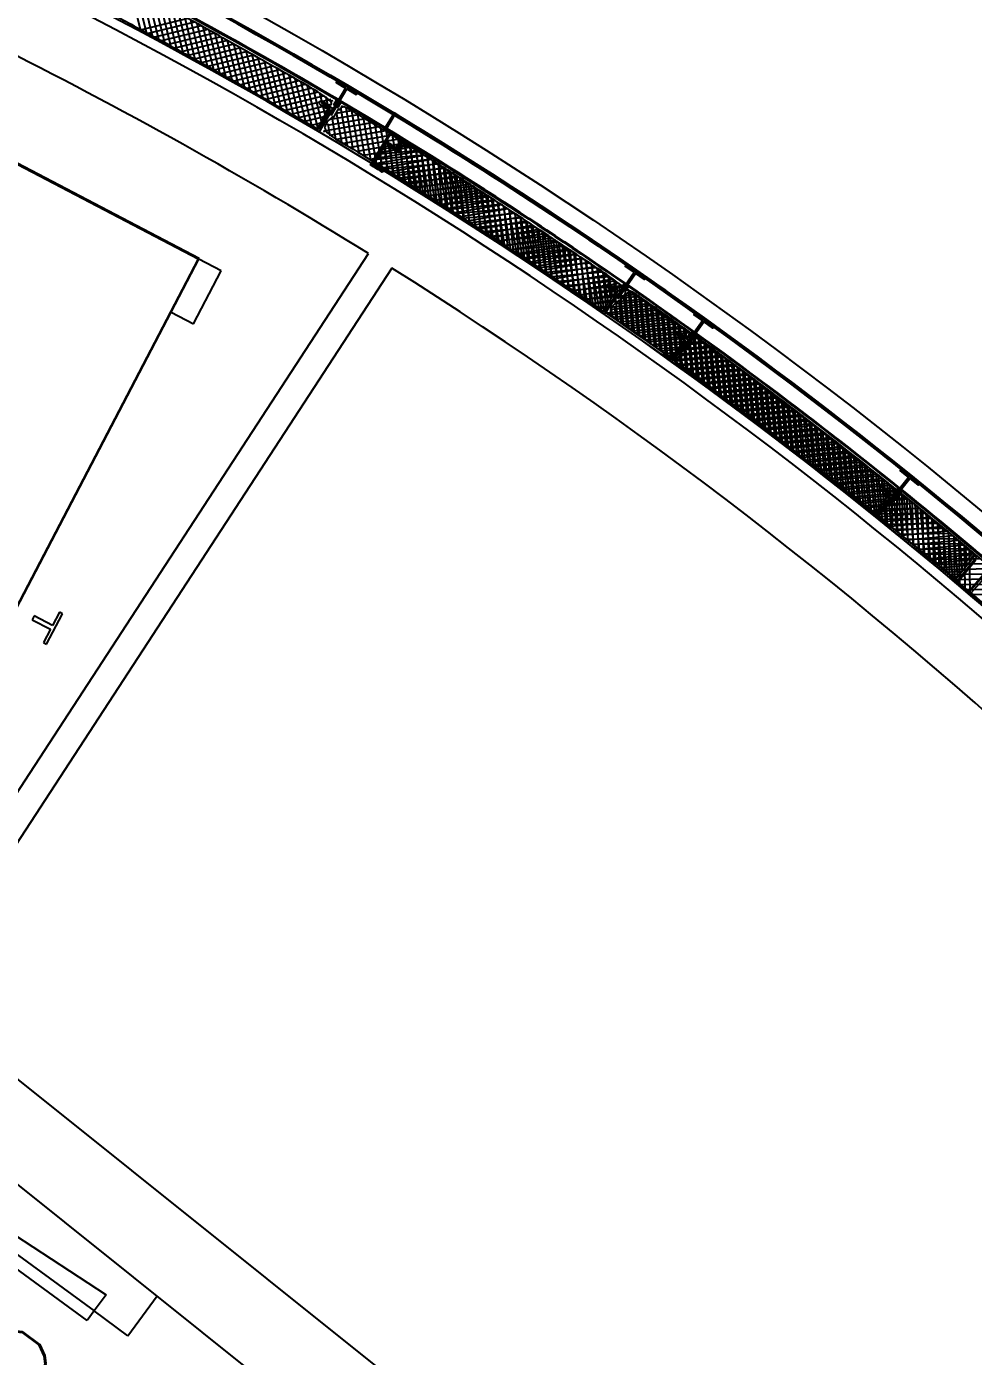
# Model space of a CAD drawing. Extents: x -1850 to 1494, y 4831 to 7402.
# Drawn here: x 1042.3 to 1180.8, y 7056.1 to 7250.7 of the extents above; entities that cross this region are included whole.
import ezdxf

# ---------------------------------------------------------------- set-up
doc = ezdxf.new("R2010")
doc.units = 0
doc.header["$LTSCALE"] = 48
doc.header["$MEASUREMENT"] = 0
doc.layers.get('0').update_dxf_attribs({"linetype": 'CONTINUOUS'})
for name, color, linetype in [('ARDOOR', 7, 'CONTINUOUS'), ('ARROOMNO', 4, 'CONTINUOUS'), ('ARWALL', 7, 'CONTINUOUS'), ('EXWALL', 8, 'CONTINUOUS'), ('ROOF', 8, 'CONTINUOUS')]:
    doc.layers.add(name, color=color, linetype=linetype)
doc.styles.add('ROMANS', font='romans.shx', dxfattribs={"height": 18})

# ---------------------------------------------------------------- blocks, each defined once
blk = doc.blocks.new('3-00-DR')
at = {"color": 0}
for p, q in [((0, 36), (0, 0)), ((1.75, 36), (0, 36)), ((1.75, 0), (1.75, 36)), ((0, 0), (1.75, 0))]:
    blk.add_line(p, q, dxfattribs=at)
blk.add_arc((-0.08, -0.03), 36.08, 0.049, 87.097, dxfattribs=at)

msp = doc.modelspace()

# ---------------------------------------------------------------- linework, layer by layer
at = {"layer": 'ARWALL'}
for p, q in [((1010.15, 7093.69), (1053.91, 7065.14)), ((1053.91, 7065.15), (1052.17, 7062.77)), ((1057.11, 7059.15), (1061.37, 7064.97)), ((1057.11, 7059.15), (1052.17, 7062.77))]:
    msp.add_line(p, q, dxfattribs=at)
at = {"layer": 'EXWALL'}
for p, q in [((1058.92, 7250.28), (1057.39, 7256.46)), ((1059.81, 7249.79), (1058.28, 7255.99)), ((1060.7, 7249.31), (1059.17, 7255.51)), ((1061.6, 7248.82), (1060.06, 7255.03)), ((1062.49, 7248.33), (1060.95, 7254.55)), ((1063.38, 7247.84), (1061.85, 7254.07)), ((1064.28, 7247.35), (1062.74, 7253.58)), ((1065.17, 7246.85), (1063.63, 7253.1)), ((1065.89, 7251.86), (1059.1, 7250.18)), ((1066.86, 7251.32), (1060.08, 7249.65)), ((1067.82, 7250.79), (1061.06, 7249.12)), ((1066.07, 7246.36), (1064.53, 7252.61)), ((1066.96, 7245.86), (1065.42, 7252.12)), ((1067.86, 7245.36), (1066.31, 7251.62)), ((1068.76, 7244.86), (1067.21, 7251.13)), ((1067.54, 7216.75), (1003.08, 7250.42)), ((1003.13, 7250.26), (1067.38, 7216.7)), ((1068.79, 7250.25), (1062.03, 7248.58)), ((1069.75, 7249.72), (1063, 7248.05)), ((1070.71, 7249.18), (1063.97, 7247.52)), ((1069.65, 7244.36), (1068.1, 7250.63)), ((1070.55, 7243.85), (1069, 7250.14)), ((1071.45, 7243.35), (1069.89, 7249.64)), ((1072.34, 7242.84), (1070.79, 7249.14)), ((1071.67, 7248.65), (1064.94, 7246.98)), ((1072.62, 7248.11), (1065.9, 7246.45)), ((1073.58, 7247.57), (1066.86, 7245.91)), ((1074.53, 7247.04), (1067.82, 7245.38)), ((1073.24, 7242.34), (1071.69, 7248.63)), ((1074.14, 7241.83), (1072.58, 7248.13)), ((1075.04, 7241.32), (1073.48, 7247.63)), ((1075.94, 7240.81), (1074.38, 7247.12)), ((1075.48, 7246.5), (1068.78, 7244.84)), ((1076.43, 7245.96), (1069.74, 7244.31)), ((1077.38, 7245.42), (1070.7, 7243.77)), ((1078.33, 7244.88), (1071.65, 7243.23)), ((1076.84, 7240.3), (1075.28, 7246.61)), ((1077.73, 7239.78), (1076.17, 7246.11)), ((1078.63, 7239.27), (1077.07, 7245.6)), ((1079.53, 7238.75), (1077.97, 7245.09)), ((1079.27, 7244.34), (1072.6, 7242.7)), ((1080.22, 7243.8), (1073.55, 7242.16)), ((1081.16, 7243.27), (1074.5, 7241.62)), ((1080.43, 7238.24), (1078.87, 7244.57)), ((1081.33, 7237.72), (1079.77, 7244.06)), ((1082.23, 7237.2), (1080.67, 7243.55)), ((1083.13, 7236.69), (1081.57, 7243.03)), ((1082.1, 7242.73), (1075.45, 7241.08)), ((1083.05, 7242.19), (1076.4, 7240.54)), ((1083.99, 7241.65), (1077.34, 7240.01)), ((1084.93, 7241.1), (1078.29, 7239.47)), ((1084.03, 7236.17), (1082.47, 7242.52)), ((1084.88, 7235.87), (1083.37, 7242)), ((1085.42, 7236.83), (1084.27, 7241.48)), ((1085.86, 7240.56), (1079.23, 7238.93)), ((1085.31, 7239.65), (1080.17, 7238.39)), ((1085.46, 7239.76), (1085.17, 7240.97)), ((1086.8, 7240.02), (1085.55, 7239.71)), ((1086.36, 7239.26), (1086.07, 7240.45)), ((1086.81, 7239.25), (1086.5, 7239.18)), ((1087.04, 7239.65), (1086.97, 7239.93)), ((1087.64, 7239.99), (1087.2, 7239.24)), ((1087.3, 7239.18), (1087.81, 7240.04)), ((1088.24, 7239.78), (1087.73, 7238.91)), ((1087.84, 7238.85), (1088.29, 7239.61)), ((1085.67, 7238.97), (1081.12, 7237.85)), ((1086.28, 7238.35), (1082.06, 7237.31)), ((1085.77, 7237.45), (1083, 7236.77)), ((1085.95, 7237.78), (1085.66, 7238.97)), ((1091.82, 7237.17), (1086.27, 7236.22)), ((1090.82, 7237.76), (1086.75, 7237.06)), ((1087.54, 7234.21), (1086.98, 7237.47)), ((1089.82, 7238.35), (1087.52, 7237.96)), ((1088.38, 7233.72), (1087.62, 7238.15)), ((1089.23, 7233.22), (1088.27, 7238.79)), ((1088.8, 7238.94), (1088.31, 7238.85)), ((1090.08, 7232.71), (1089.03, 7238.81)), ((1090.92, 7232.2), (1089.88, 7238.32)), ((1091.77, 7231.69), (1090.72, 7237.82)), ((1092.62, 7231.18), (1091.57, 7237.32)), ((1096.04, 7238.03), (1094.79, 7235.97)), ((1095, 7235.83), (1096.12, 7237.69)), ((1085.26, 7236.55), (1083.93, 7236.22)), ((1092.81, 7236.58), (1085.79, 7235.38)), ((1085.85, 7235.19), (1085.81, 7235.42)), ((1086.69, 7234.7), (1086.39, 7236.44)), ((1093.8, 7235.99), (1086.6, 7234.76)), ((1094.78, 7235.4), (1087.61, 7234.17)), ((1093.47, 7230.66), (1092.41, 7236.82)), ((1094.32, 7230.13), (1093.26, 7236.31)), ((1095.17, 7229.61), (1094.11, 7235.8)), ((1094.79, 7235.97), (1095, 7235.83)), ((1096.02, 7229.08), (1094.96, 7235.29)), ((1095.03, 7235.38), (1095.47, 7235.13)), ((1095.75, 7234.8), (1088.61, 7233.58)), ((1096.72, 7234.21), (1089.61, 7232.99)), ((1097.69, 7233.61), (1090.6, 7232.4)), ((1093.18, 7230.65), (1094.83, 7233.58)), ((1095.09, 7229.48), (1094.72, 7233.39)), ((1094.83, 7233.58), (1096.71, 7232.21)), ((1096.88, 7228.55), (1095.81, 7234.77)), ((1097.43, 7234.26), (1096.41, 7232.59)), ((1096.54, 7232.52), (1097.49, 7234.08)), ((1097.73, 7228.01), (1096.66, 7234.25)), ((1097.13, 7233.01), (1097.27, 7233.22)), ((1097.27, 7233.22), (1097.61, 7233.6)), ((1098.58, 7227.48), (1097.51, 7233.72)), ((1098.29, 7227.51), (1097.72, 7233.52)), ((1098.65, 7233.02), (1091.58, 7231.81)), ((1099.6, 7232.42), (1092.56, 7231.21)), ((1100.39, 7231.86), (1093.49, 7231.21)), ((1100.56, 7231.82), (1093.53, 7230.62)), ((1096.64, 7232.26), (1093.94, 7232.01)), ((1094.29, 7229.97), (1094.08, 7232.25)), ((1095.73, 7232.93), (1094.39, 7232.81)), ((1095.89, 7228.99), (1095.5, 7233.09)), ((1096.69, 7228.5), (1096.31, 7232.5)), ((1096.71, 7232.21), (1097.13, 7233.01)), ((1099.34, 7232.52), (1096.74, 7232.27)), ((1097.49, 7228.01), (1097.04, 7232.84)), ((1098.29, 7233.17), (1097.16, 7233.07)), ((1099.43, 7226.94), (1098.36, 7233.19)), ((1099.09, 7227.02), (1098.52, 7233.03)), ((1100.29, 7226.4), (1099.21, 7232.66)), ((1099.89, 7226.52), (1099.32, 7232.53)), ((1101.14, 7225.85), (1100.07, 7232.13)), ((1100.69, 7226.02), (1100.12, 7232.03)), ((1102, 7225.31), (1100.92, 7231.59)), ((1101.49, 7225.52), (1100.92, 7231.53)), ((1093.49, 7230.46), (1093.43, 7231.1)), ((1101.44, 7231.21), (1093.49, 7230.46)), ((1101.51, 7231.22), (1094.5, 7230.02)), ((1102.48, 7230.55), (1094.56, 7229.81)), ((1102.45, 7230.62), (1095.46, 7229.43)), ((1103.52, 7229.9), (1095.62, 7229.16)), ((1103.39, 7230.03), (1096.42, 7228.83)), ((1104.33, 7229.43), (1097.38, 7228.23)), ((1102.29, 7225.02), (1101.73, 7231.03)), ((1102.85, 7224.76), (1101.77, 7231.05)), ((1103.09, 7224.52), (1102.53, 7230.53)), ((1103.71, 7224.21), (1102.63, 7230.51)), ((1103.89, 7224.01), (1103.33, 7230.02)), ((1104.56, 7223.66), (1103.48, 7229.97)), ((1104.69, 7223.5), (1104.13, 7229.52)), ((1105.42, 7223.11), (1104.34, 7229.43)), ((1104.56, 7229.24), (1096.69, 7228.5)), ((1105.59, 7228.59), (1097.75, 7227.85)), ((1105.27, 7228.83), (1098.33, 7227.64)), ((1106.62, 7227.93), (1098.8, 7227.19)), ((1106.21, 7228.22), (1099.28, 7227.04)), ((1107.14, 7227.62), (1100.22, 7226.44)), ((1105.49, 7223), (1104.93, 7229.01)), ((1106.27, 7222.55), (1105.19, 7228.88)), ((1106.3, 7222.49), (1105.73, 7228.5)), ((1107.13, 7222), (1106.04, 7228.33)), ((1107.1, 7221.98), (1106.53, 7227.99)), ((1107.99, 7221.44), (1106.9, 7227.78)), ((1107.9, 7221.46), (1107.33, 7227.48)), ((1107.65, 7227.27), (1099.86, 7226.54)), ((1108.67, 7226.62), (1100.91, 7225.89)), ((1108.07, 7227.02), (1101.17, 7225.84)), ((1109.69, 7225.96), (1101.95, 7225.23)), ((1109, 7226.42), (1102.11, 7225.24)), ((1109.92, 7225.82), (1103.04, 7224.64)), ((1108.84, 7220.88), (1107.76, 7227.22)), ((1108.7, 7220.95), (1108.13, 7226.96)), ((1109.7, 7220.32), (1108.61, 7226.67)), ((1109.5, 7220.43), (1108.94, 7226.45)), ((1110.56, 7219.75), (1109.47, 7226.11)), ((1110.3, 7219.92), (1109.74, 7225.93)), ((1111.42, 7219.19), (1110.32, 7225.56)), ((1110.71, 7225.3), (1103, 7224.58)), ((1110.85, 7225.21), (1103.98, 7224.04)), ((1111.72, 7224.64), (1104.04, 7223.92)), ((1111.77, 7224.61), (1104.91, 7223.44)), ((1112.73, 7223.99), (1105.07, 7223.26)), ((1112.69, 7224.01), (1105.84, 7222.83)), ((1111.11, 7219.4), (1110.54, 7225.41)), ((1112.27, 7218.62), (1111.18, 7225)), ((1111.91, 7218.88), (1111.34, 7224.89)), ((1113.13, 7218.06), (1112.04, 7224.44)), ((1112.71, 7218.36), (1112.15, 7224.37)), ((1113.99, 7217.49), (1112.9, 7223.87)), ((1113.51, 7217.83), (1112.95, 7223.85)), ((1113.74, 7223.33), (1106.11, 7222.61)), ((1113.61, 7223.41), (1106.77, 7222.23)), ((1114.74, 7222.67), (1107.13, 7221.95)), ((1114.52, 7222.8), (1107.69, 7221.63)), ((1115.75, 7222.01), (1108.16, 7221.3)), ((1115.44, 7222.2), (1108.62, 7221.03)), ((1116.35, 7221.59), (1109.54, 7220.42)), ((1114.32, 7217.31), (1113.75, 7223.32)), ((1114.85, 7216.92), (1113.75, 7223.31)), ((1115.12, 7216.78), (1114.55, 7222.79)), ((1115.71, 7216.35), (1114.61, 7222.74)), ((1115.92, 7216.25), (1115.36, 7222.27)), ((1116.57, 7215.78), (1115.47, 7222.18)), ((1116.73, 7215.72), (1116.16, 7221.74)), ((1117.43, 7215.2), (1116.33, 7221.61)), ((1116.74, 7221.35), (1109.18, 7220.64)), ((1117.74, 7220.69), (1110.21, 7219.98)), ((1117.26, 7220.99), (1110.46, 7219.82)), ((1118.73, 7220.03), (1111.22, 7219.32)), ((1118.17, 7220.38), (1111.37, 7219.22)), ((1119.08, 7219.78), (1112.29, 7218.61)), ((1117.53, 7215.19), (1116.96, 7221.2)), ((1118.28, 7214.63), (1117.19, 7221.04)), ((1118.33, 7214.66), (1117.77, 7220.67)), ((1119.14, 7214.05), (1118.04, 7220.47)), ((1119.14, 7214.13), (1118.57, 7220.14)), ((1120, 7213.48), (1118.9, 7219.9)), ((1119.94, 7213.59), (1119.37, 7219.6)), ((1119.72, 7219.37), (1112.24, 7218.67)), ((1119.99, 7219.17), (1113.2, 7218.01)), ((1120.7, 7218.71), (1113.25, 7218.01)), ((1120.9, 7218.57), (1114.12, 7217.41)), ((1121.68, 7218.05), (1114.25, 7217.35)), ((1121.8, 7217.96), (1115.03, 7216.8)), ((1120.86, 7212.9), (1119.76, 7219.32)), ((1120.74, 7213.05), (1120.18, 7219.06)), ((1121.72, 7212.32), (1120.62, 7218.75)), ((1121.55, 7212.51), (1120.98, 7218.52)), ((1122.58, 7211.74), (1121.48, 7218.18)), ((1122.35, 7211.97), (1121.79, 7217.98)), ((1067.38, 7216.7), (1019.87, 7125.75)), ((1019.92, 7125.59), (1067.54, 7216.75)), ((1021.33, 7108.63), (1092.31, 7217.46)), ((1070.76, 7214.94), (1067.48, 7216.65)), ((1122.66, 7217.39), (1115.26, 7216.69)), ((1122.7, 7217.35), (1115.94, 7216.2)), ((1123.64, 7216.73), (1116.26, 7216.03)), ((1123.61, 7216.75), (1116.85, 7215.59)), ((1124.61, 7216.06), (1117.26, 7215.37)), ((1124.51, 7216.14), (1117.75, 7214.98)), ((1123.44, 7211.16), (1122.34, 7217.6)), ((1123.16, 7211.43), (1122.59, 7217.44)), ((1124.3, 7210.58), (1123.2, 7217.02)), ((1123.96, 7210.89), (1123.4, 7216.89)), ((1125.17, 7210), (1124.06, 7216.44)), ((1124.77, 7210.34), (1124.2, 7216.34)), ((1126.03, 7209.42), (1124.92, 7215.86)), ((1125.57, 7209.79), (1125.01, 7215.8)), ((1095.71, 7215.33), (1024.9, 7106.77)), ((1066.72, 7207.19), (1070.76, 7214.94)), ((1125.58, 7215.4), (1118.25, 7214.71)), ((1125.41, 7215.54), (1118.66, 7214.38)), ((1126.55, 7214.74), (1119.25, 7214.05)), ((1126.31, 7214.93), (1119.56, 7213.77)), ((1127.51, 7214.08), (1120.24, 7213.39)), ((1127.21, 7214.32), (1120.47, 7213.17)), ((1126.8, 7209.34), (1125.78, 7215.28)), ((1126.38, 7209.24), (1125.81, 7215.25)), ((1127.18, 7208.69), (1126.62, 7214.69)), ((1127.41, 7210.25), (1126.64, 7214.7)), ((1127.99, 7208.14), (1127.42, 7214.14)), ((1127.71, 7212.9), (1127.5, 7214.12)), ((1128.48, 7213.41), (1121.22, 7212.73)), ((1128.1, 7213.71), (1121.37, 7212.56)), ((1129.43, 7212.75), (1122.21, 7212.07)), ((1127.33, 7212.82), (1122.27, 7211.95)), ((1127.79, 7212.14), (1123.17, 7211.35)), ((1130.39, 7212.09), (1123.19, 7211.41)), ((1129, 7213.11), (1127.73, 7212.89)), ((1128.01, 7211.16), (1127.85, 7212.1)), ((1128.79, 7207.59), (1128.23, 7213.59)), ((1128.57, 7212.33), (1128.36, 7213.54)), ((1128.8, 7212.31), (1128.64, 7212.28)), ((1129.6, 7207.03), (1129.03, 7213.03)), ((1129.74, 7213.08), (1129.25, 7212.38)), ((1129.35, 7212.3), (1129.91, 7213.11)), ((1130.32, 7212.83), (1129.76, 7212.01)), ((1130.4, 7206.47), (1129.84, 7212.47)), ((1129.86, 7211.94), (1130.36, 7212.65)), ((1130.98, 7211.83), (1130.24, 7211.76)), ((1130.94, 7206.13), (1130.37, 7211.96)), ((1131.21, 7205.92), (1130.64, 7211.91)), ((1128.2, 7211.45), (1124.07, 7210.74)), ((1131.34, 7211.42), (1124.16, 7210.75)), ((1127.63, 7210.59), (1124.97, 7210.13)), ((1132.29, 7210.76), (1125.14, 7210.09)), ((1133.24, 7210.1), (1126.11, 7209.43)), ((1132.91, 7210.52), (1128.55, 7210.09)), ((1129.33, 7207.25), (1129, 7210.55)), ((1131.95, 7211.18), (1129.38, 7210.92)), ((1130.13, 7206.69), (1129.68, 7211.37)), ((1131.75, 7205.57), (1131.15, 7211.72)), ((1132.01, 7205.35), (1131.45, 7211.35)), ((1132.56, 7205), (1131.96, 7211.17)), ((1132.82, 7204.79), (1132.26, 7210.79)), ((1133.37, 7204.42), (1132.76, 7210.62)), ((1133.63, 7204.23), (1133.06, 7210.22)), ((1134.18, 7203.85), (1133.57, 7210.06)), ((1063.44, 7208.9), (1066.72, 7207.19)), ((1127.06, 7209.73), (1125.86, 7209.53)), ((1134.18, 7209.43), (1127.08, 7208.76)), ((1127.35, 7208.6), (1127.35, 7208.67)), ((1134.81, 7209.19), (1127.51, 7208.48)), ((1127.71, 7208.34), (1127.67, 7208.78)), ((1133.86, 7209.86), (1128.01, 7209.28)), ((1135.12, 7208.77), (1128.04, 7208.1)), ((1128.52, 7207.8), (1128.33, 7209.76)), ((1135.75, 7208.53), (1128.48, 7207.82)), ((1136.06, 7208.1), (1129.01, 7207.44)), ((1134.43, 7203.66), (1133.87, 7209.65)), ((1134.99, 7203.27), (1134.38, 7209.5)), ((1135.24, 7203.1), (1134.68, 7209.08)), ((1135.8, 7202.69), (1135.19, 7208.93)), ((1136.05, 7202.53), (1135.48, 7208.51)), ((1136.61, 7202.1), (1136, 7208.36)), ((1136.81, 7202.43), (1136.29, 7207.94)), ((1136.68, 7207.87), (1129.45, 7207.16)), ((1137, 7207.44), (1129.97, 7206.78)), ((1137.61, 7207.21), (1130.41, 7206.5)), ((1137.93, 7206.77), (1130.93, 7206.11)), ((1138.53, 7206.54), (1131.36, 7205.84)), ((1137.47, 7205.98), (1131.88, 7205.45)), ((1137.42, 7201.51), (1136.81, 7207.78)), ((1137.48, 7203.35), (1137.1, 7207.37)), ((1137.53, 7206.05), (1137.28, 7205.71)), ((1138.88, 7205.1), (1137.53, 7206.05)), ((1138.23, 7200.92), (1137.62, 7207.2)), ((1138.86, 7206.11), (1137.62, 7205.99)), ((1138.01, 7205.72), (1137.91, 7206.79)), ((1139.04, 7200.32), (1138.43, 7206.62)), ((1138.81, 7205.15), (1138.71, 7206.21)), ((1139.72, 7206.05), (1139.22, 7205.34)), ((1139.86, 7199.73), (1139.24, 7206.03)), ((1139.32, 7205.26), (1139.9, 7206.07)), ((1139.45, 7205.88), (1132.3, 7205.18)), ((1137.87, 7205.26), (1132.83, 7204.79)), ((1140.37, 7205.22), (1133.24, 7204.52)), ((1138.35, 7204.55), (1133.78, 7204.12)), ((1141.28, 7204.55), (1134.17, 7203.86)), ((1138.51, 7204.77), (1136.6, 7202.14)), ((1137.28, 7205.71), (1138.51, 7204.77)), ((1138.14, 7204.27), (1138.06, 7205.11)), ((1139.06, 7205.37), (1138.56, 7205.32)), ((1138.84, 7203.56), (1139.68, 7204.81)), ((1139.33, 7205.77), (1138.88, 7205.1)), ((1139.59, 7199.85), (1139.2, 7204.08)), ((1141.59, 7204.38), (1139.25, 7204.16)), ((1139.68, 7204.81), (1139.95, 7204.61)), ((1140.31, 7205.78), (1139.71, 7204.96)), ((1139.82, 7204.89), (1140.33, 7205.61)), ((1140.4, 7199.26), (1139.9, 7204.65)), ((1139.95, 7204.61), (1140.34, 7205.29)), ((1140.67, 7199.13), (1140.05, 7205.44)), ((1140.67, 7205.05), (1140.18, 7205)), ((1141.21, 7198.66), (1140.61, 7205.1)), ((1141.48, 7198.53), (1140.86, 7204.85)), ((1142.02, 7198.07), (1141.42, 7204.51)), ((1142.29, 7197.92), (1141.67, 7204.26)), ((1137.76, 7203.74), (1134.73, 7203.46)), ((1142.18, 7203.89), (1135.09, 7203.19)), ((1137.18, 7202.93), (1135.67, 7202.79)), ((1143.09, 7203.22), (1136.02, 7202.53)), ((1143.98, 7202.55), (1136.93, 7201.87)), ((1137.13, 7201.64), (1138.59, 7203.73)), ((1144.32, 7202.38), (1137.17, 7201.71)), ((1143.41, 7203.05), (1137.74, 7202.51)), ((1137.98, 7201.02), (1137.83, 7202.64)), ((1142.5, 7203.71), (1138.3, 7203.32)), ((1138.79, 7200.43), (1138.49, 7203.58)), ((1138.59, 7203.73), (1138.84, 7203.56)), ((1142.83, 7197.47), (1142.22, 7203.92)), ((1143.11, 7197.32), (1142.49, 7203.66)), ((1143.64, 7196.88), (1143.03, 7203.32)), ((1143.92, 7196.71), (1143.3, 7203.06)), ((1144.45, 7196.28), (1143.84, 7202.73)), ((1144.73, 7196.1), (1144.11, 7202.46)), ((1145.26, 7195.68), (1144.65, 7202.13)), ((1137.17, 7201.61), (1137.16, 7201.69)), ((1144.88, 7201.89), (1137.85, 7201.2)), ((1145.22, 7201.71), (1137.97, 7201.03)), ((1145.78, 7201.22), (1138.75, 7200.54)), ((1146.13, 7201.04), (1138.89, 7200.36)), ((1146.67, 7200.56), (1139.66, 7199.87)), ((1147.03, 7200.37), (1139.8, 7199.69)), ((1145.55, 7195.49), (1144.92, 7201.86)), ((1146.07, 7195.07), (1145.46, 7201.53)), ((1146.36, 7194.87), (1145.74, 7201.25)), ((1146.88, 7194.47), (1146.27, 7200.93)), ((1147.17, 7194.26), (1146.55, 7200.64)), ((1147.69, 7193.86), (1147.08, 7200.33)), ((1147.56, 7199.89), (1140.56, 7199.21)), ((1147.92, 7199.7), (1140.72, 7199.03)), ((1148.44, 7199.22), (1141.46, 7198.54)), ((1148.82, 7199.04), (1141.63, 7198.36)), ((1149.33, 7198.55), (1142.36, 7197.87)), ((1149.71, 7198.37), (1142.54, 7197.69)), ((1147.99, 7193.64), (1147.36, 7200.03)), ((1148.5, 7193.25), (1147.89, 7199.73)), ((1148.8, 7193.02), (1148.17, 7199.42)), ((1149.31, 7192.64), (1148.7, 7199.12)), ((1149.61, 7192.4), (1148.99, 7198.81)), ((1150.12, 7192.03), (1149.51, 7198.52)), ((1150.43, 7191.78), (1149.8, 7198.19)), ((1150.21, 7197.89), (1143.25, 7197.21)), ((1150.6, 7197.7), (1143.44, 7197.02)), ((1151.09, 7197.22), (1144.14, 7196.54)), ((1151.49, 7197.03), (1144.35, 7196.35)), ((1151.96, 7196.55), (1145.03, 7195.87)), ((1152.38, 7196.36), (1145.25, 7195.69)), ((1150.93, 7191.42), (1150.32, 7197.91)), ((1151.24, 7191.15), (1150.62, 7197.58)), ((1151.75, 7190.8), (1151.13, 7197.3)), ((1152.06, 7190.53), (1151.43, 7196.96)), ((1152.56, 7190.18), (1151.95, 7196.68)), ((1152.87, 7189.9), (1152.24, 7196.34)), ((1152.84, 7195.88), (1145.91, 7195.21)), ((1153.26, 7195.69), (1146.15, 7195.02)), ((1153.71, 7195.22), (1146.8, 7194.54)), ((1154.14, 7195.02), (1147.04, 7194.35)), ((1154.59, 7194.55), (1147.68, 7193.87)), ((1155.02, 7194.35), (1147.94, 7193.68)), ((1153.37, 7189.57), (1152.76, 7196.07)), ((1153.69, 7189.28), (1153.06, 7195.72)), ((1154.18, 7188.94), (1153.57, 7195.45)), ((1154.5, 7188.65), (1153.87, 7195.09)), ((1154.99, 7188.32), (1154.38, 7194.83)), ((1155.32, 7188.02), (1154.69, 7194.47)), ((1155.46, 7193.88), (1148.56, 7193.2)), ((1155.9, 7193.67), (1148.83, 7193.01)), ((1156.32, 7193.21), (1149.44, 7192.54)), ((1156.77, 7193), (1149.72, 7192.34)), ((1157.19, 7192.54), (1150.31, 7191.87)), ((1155.8, 7187.7), (1155.19, 7194.21)), ((1156.13, 7187.39), (1155.5, 7193.84)), ((1156.62, 7187.07), (1156, 7193.59)), ((1156.95, 7186.75), (1156.32, 7193.21)), ((1157.43, 7186.44), (1156.81, 7192.97)), ((1157.76, 7186.12), (1157.13, 7192.59)), ((1157.64, 7192.33), (1150.6, 7191.67)), ((1158.06, 7191.87), (1151.18, 7191.2)), ((1158.51, 7191.66), (1151.49, 7191)), ((1158.92, 7191.2), (1152.06, 7190.53)), ((1159.38, 7190.99), (1152.37, 7190.33)), ((1159.78, 7190.53), (1152.92, 7189.86)), ((1158.24, 7185.81), (1157.63, 7192.34)), ((1158.58, 7185.48), (1157.95, 7191.96)), ((1159.05, 7185.18), (1158.44, 7191.72)), ((1159.4, 7184.85), (1158.76, 7191.32)), ((1159.87, 7184.54), (1159.25, 7191.09)), ((1160.21, 7184.21), (1159.58, 7190.69)), ((1160.68, 7183.91), (1160.06, 7190.45)), ((1160.24, 7190.32), (1153.25, 7189.66)), ((1160.64, 7189.86), (1153.79, 7189.19)), ((1161.1, 7189.65), (1154.12, 7188.99)), ((1161.5, 7189.19), (1154.66, 7188.53)), ((1161.96, 7188.97), (1155, 7188.32)), ((1162.36, 7188.52), (1155.52, 7187.86)), ((1161.03, 7183.57), (1160.39, 7190.06)), ((1161.49, 7183.27), (1160.88, 7189.82)), ((1161.84, 7182.93), (1161.21, 7189.42)), ((1162.31, 7182.63), (1161.69, 7189.19)), ((1162.66, 7182.29), (1162.02, 7188.79)), ((1163.12, 7181.98), (1162.5, 7188.55)), ((1162.82, 7188.3), (1155.87, 7187.65)), ((1163.22, 7187.85), (1156.39, 7187.19)), ((1163.68, 7187.63), (1156.74, 7186.97)), ((1164.08, 7187.18), (1157.25, 7186.52)), ((1164.53, 7186.95), (1157.61, 7186.3)), ((1163.48, 7181.65), (1162.84, 7188.15)), ((1163.94, 7181.34), (1163.32, 7187.91)), ((1164.29, 7181.01), (1163.66, 7187.51)), ((1164.75, 7180.69), (1164.13, 7187.27)), ((1165.11, 7180.37), (1164.47, 7186.87)), ((1165.56, 7180.05), (1164.94, 7186.63)), ((1164.93, 7186.51), (1158.11, 7185.85)), ((1165.38, 7186.28), (1158.47, 7185.63)), ((1165.78, 7185.84), (1158.97, 7185.18)), ((1166.23, 7185.61), (1159.33, 7184.96)), ((1166.64, 7185.17), (1159.83, 7184.51)), ((1167.08, 7184.93), (1160.19, 7184.29)), ((1165.92, 7179.72), (1165.29, 7186.23)), ((1166.38, 7179.4), (1165.76, 7185.98)), ((1166.67, 7179.79), (1166.1, 7185.59)), ((1167.19, 7178.74), (1166.57, 7185.34)), ((1167.34, 7180.65), (1166.92, 7184.95)), ((1168.01, 7178.09), (1167.39, 7184.69)), ((1167.49, 7184.5), (1160.69, 7183.84)), ((1167.92, 7184.26), (1161.05, 7183.61)), ((1168.34, 7183.83), (1161.54, 7183.17)), ((1168.76, 7183.59), (1161.91, 7182.94)), ((1167.26, 7182.97), (1162.4, 7182.5)), ((1169.6, 7182.91), (1162.76, 7182.27)), ((1167.86, 7183.08), (1167.74, 7184.31)), ((1169.19, 7183.16), (1167.91, 7183.04)), ((1168.82, 7177.43), (1168.2, 7184.04)), ((1168.67, 7182.45), (1168.55, 7183.66)), ((1169.64, 7176.77), (1169.02, 7183.38)), ((1169.78, 7183.19), (1169.25, 7182.53)), ((1169.34, 7182.45), (1169.96, 7183.21)), ((1169.72, 7182.12), (1170.35, 7182.9)), ((1170.37, 7182.72), (1169.82, 7182.05)), ((1170.45, 7176.11), (1169.83, 7182.73)), ((1167.92, 7182.28), (1163.25, 7181.83)), ((1170.44, 7182.24), (1163.61, 7181.6)), ((1168.03, 7181.54), (1164.1, 7181.16)), ((1171.28, 7181.56), (1164.46, 7180.92)), ((1167.4, 7180.73), (1164.95, 7180.49)), ((1172.11, 7180.89), (1165.31, 7180.25)), ((1166.86, 7179.08), (1168.38, 7181)), ((1168.01, 7181.52), (1167.94, 7182.27)), ((1168.2, 7178), (1168.16, 7180.72)), ((1168.57, 7180.85), (1168.26, 7180.85)), ((1168.38, 7181), (1168.66, 7180.78)), ((1168.66, 7180.78), (1169.56, 7181.92)), ((1172.11, 7180.91), (1168.72, 7180.85)), ((1168.96, 7177.38), (1168.9, 7181.09)), ((1171.21, 7181.64), (1169.32, 7181.61)), ((1169.56, 7181.92), (1169.77, 7181.74)), ((1169.72, 7176.76), (1169.64, 7181.85)), ((1169.77, 7181.74), (1170.29, 7182.39)), ((1170.3, 7182.38), (1170.28, 7182.38)), ((1170.48, 7176.13), (1170.38, 7182.31)), ((1171.27, 7175.45), (1170.65, 7182.07)), ((1171.24, 7175.51), (1171.14, 7181.69)), ((1172.09, 7174.79), (1171.46, 7181.41)), ((1172, 7174.88), (1171.9, 7181.08)), ((1172.9, 7174.12), (1172.28, 7180.75)), ((1166.77, 7179.91), (1165.8, 7179.82)), ((1172.94, 7180.21), (1166.15, 7179.57)), ((1173.77, 7179.54), (1167, 7178.9)), ((1173.91, 7179.43), (1167.06, 7179.33)), ((1167.44, 7178.61), (1167.42, 7179.79)), ((1173.01, 7180.17), (1167.66, 7180.09)), ((1174.6, 7178.86), (1167.84, 7178.23)), ((1172.76, 7174.26), (1172.66, 7180.46)), ((1173.72, 7173.45), (1173.09, 7180.09)), ((1173.52, 7173.63), (1173.42, 7179.83)), ((1174.53, 7172.78), (1173.91, 7179.43)), ((1174.28, 7173), (1174.18, 7179.21)), ((1175.35, 7172.11), (1174.73, 7178.76)), ((1174.8, 7178.7), (1167.48, 7178.58)), ((1175.7, 7177.96), (1168.38, 7177.85)), ((1175.43, 7178.19), (1168.68, 7177.55)), ((1176.59, 7177.23), (1169.29, 7177.11)), ((1176.25, 7177.51), (1169.51, 7176.88)), ((1177.07, 7176.84), (1170.35, 7176.2)), ((1175.04, 7172.36), (1174.94, 7178.58)), ((1176.17, 7171.43), (1175.54, 7178.09)), ((1175.8, 7171.73), (1175.7, 7177.96)), ((1176.99, 7170.76), (1176.36, 7177.42)), ((1176.56, 7171.09), (1176.46, 7177.33)), ((1177.47, 7176.49), (1170.18, 7176.38)), ((1178.36, 7175.75), (1171.08, 7175.64)), ((1177.89, 7176.16), (1171.18, 7175.53)), ((1179.24, 7175.02), (1171.97, 7174.9)), ((1178.7, 7175.48), (1172.01, 7174.85)), ((1177.8, 7170.08), (1177.17, 7176.75)), ((1177.32, 7170.45), (1177.22, 7176.7)), ((1178.08, 7169.81), (1177.98, 7176.07)), ((1178.54, 7170.21), (1177.99, 7176.07)), ((1178.84, 7169.17), (1178.74, 7175.43)), ((1179.22, 7171.04), (1178.81, 7175.4)), ((1179.52, 7174.81), (1172.83, 7174.18)), ((1180.12, 7174.28), (1172.87, 7174.17)), ((1180.33, 7174.13), (1173.66, 7173.5)), ((1180.99, 7173.54), (1173.75, 7173.43)), ((1180.5, 7173.39), (1174.48, 7172.83)), ((1179.6, 7168.53), (1179.5, 7174.8)), ((1179.89, 7171.88), (1179.63, 7174.72)), ((1180.79, 7173.75), (1180.15, 7172.95)), ((1180.15, 7172.95), (1180.52, 7172.65)), ((1180.36, 7167.88), (1180.26, 7174.16)), ((1180.5, 7173.39), (1180.44, 7174.04)), ((1181.87, 7172.81), (1174.64, 7172.7)), ((1180.51, 7172.64), (1175.3, 7172.15)), ((1182.74, 7172.07), (1175.52, 7171.96)), ((1179.85, 7171.82), (1176.12, 7171.47)), ((1183.6, 7171.34), (1176.4, 7171.22)), ((1179.19, 7171.01), (1176.94, 7170.8)), ((1180.52, 7172.65), (1178.18, 7169.76)), ((1184.47, 7170.6), (1177.28, 7170.49)), ((1178.53, 7170.19), (1177.75, 7170.12)), ((1185.33, 7169.86), (1178.15, 7169.75)), ((1186.19, 7169.13), (1179.02, 7169.01)), ((1180.49, 7167.82), (1182.97, 7170.63)), ((1187.05, 7168.39), (1179.89, 7168.28)), ((1187.9, 7167.65), (1180.76, 7167.54)), ((1043.4, 7164.46), (1043.11, 7163.9)), ((1043.11, 7163.9), (1045.77, 7162.51)), ((1046.06, 7163.07), (1043.4, 7164.46)), ((1045.2, 7160.34), (1047.52, 7164.77)), ((1047.07, 7165.01), (1046.06, 7163.07)), ((1047.52, 7164.77), (1047.07, 7165.01)), ((1045.77, 7162.51), (1044.76, 7160.57)), ((1044.76, 7160.57), (1045.2, 7160.34)), ((1034.75, 7101.62), (1116.91, 7035.92)), ((1108.51, 7027.27), (1028.16, 7091.53))]:
    msp.add_line(p, q, dxfattribs=at)
at = {"layer": 'EXWALL', "flags": 128}
for points in [[(1088.93, 7241.68), (1086.67, 7237.87), (1086.89, 7237.74), (1089.15, 7241.55), (1090.49, 7240.76), (1090.62, 7240.97), (1087.72, 7242.69), (1087.59, 7242.48), (1088.93, 7241.68)], [(1131.15, 7214.69), (1128.63, 7211.04), (1128.84, 7210.9), (1131.36, 7214.54), (1132.64, 7213.65), (1132.79, 7213.86), (1130.01, 7215.78), (1129.87, 7215.57), (1131.15, 7214.69)], [(1141.16, 7207.61), (1138.57, 7204.02), (1138.77, 7203.87), (1141.36, 7207.47), (1142.63, 7206.55), (1142.78, 7206.75), (1140.04, 7208.73), (1139.89, 7208.52), (1141.16, 7207.61)], [(1171.31, 7184.69), (1168.53, 7181.24), (1168.73, 7181.08), (1171.51, 7184.54), (1172.72, 7183.56), (1172.88, 7183.75), (1170.25, 7185.87), (1170.09, 7185.67), (1171.31, 7184.69)]]:
    msp.add_lwpolyline(points, dxfattribs=at)
for points in [[(1083.84, 7236.27), (1084.76, 7235.73, 0.414214), (1085.1, 7235.82), (1086.63, 7238.4, 0.414214), (1086.54, 7238.74), (1085.63, 7239.29, -0.414214), (1085.54, 7239.63), (1087.1, 7238.71), (1085.06, 7235.26), (1083.5, 7236.19, -0.413343), (1083.84, 7236.27)], [(1095.47, 7235.13, -0.000178), (1097.18, 7234.09), (1096.4, 7232.81, 0.000167), (1094.8, 7233.79), (1092.85, 7230.58, -0.000168), (1094.45, 7229.61), (1094.32, 7229.39, 0.000179), (1092.61, 7230.43), (1095.47, 7235.13)], [(1096.36, 7232.98), (1097.01, 7234.05, 0.000156), (1095.51, 7234.96), (1094.86, 7233.89, -0.000156), (1096.36, 7232.98)], [(1125.69, 7209.65), (1126.57, 7209.05, 0.414214), (1126.92, 7209.11), (1128.62, 7211.58, 0.414214), (1128.56, 7211.93), (1127.69, 7212.53, -0.414214), (1127.62, 7212.88), (1129.11, 7211.85), (1126.84, 7208.56), (1125.35, 7209.59, -0.413343), (1125.69, 7209.65)], [(1135.61, 7202.68), (1136.47, 7202.06, 0.414214), (1136.82, 7202.12), (1138.57, 7204.55, 0.414214), (1138.52, 7204.9), (1137.65, 7205.52, -0.414214), (1137.6, 7205.87), (1139.07, 7204.81), (1136.73, 7201.57), (1135.26, 7202.63, -0.413343), (1135.61, 7202.68)], [(1165.5, 7180.07), (1166.33, 7179.4, 0.414214), (1166.68, 7179.44), (1168.56, 7181.78, 0.414214), (1168.52, 7182.13), (1167.7, 7182.79, -0.414214), (1167.66, 7183.15), (1169.07, 7182.01), (1166.56, 7178.89), (1165.15, 7180.03, -0.413343), (1165.5, 7180.07)], [(1178.39, 7169.48, 0.000404), (1177.54, 7170.19), (1177.38, 7170, -0.000684), (1178.82, 7168.79), (1178.98, 7168.98, 0.000228), (1178.5, 7169.39), (1181.1, 7172.59, 0.000198), (1180.69, 7172.95), (1180.93, 7173.24, -0.000134), (1181.21, 7173), (1181.29, 7173.1, 0.00018), (1180.91, 7173.42), (1180.52, 7172.93, -0.000192), (1180.92, 7172.59), (1178.39, 7169.48)], [(1180.2, 7167.95, -0.000404), (1181.04, 7167.23), (1180.88, 7167.05, 0.000684), (1179.45, 7168.26), (1179.61, 7168.45, -0.000228), (1180.09, 7168.04), (1182.81, 7171.15, -0.000198), (1183.23, 7170.8), (1183.48, 7171.08, 0.000134), (1183.2, 7171.32), (1183.28, 7171.42, -0.00018), (1183.66, 7171.09), (1183.25, 7170.63, 0.000192), (1182.84, 7170.96), (1180.2, 7167.95)]]:
    msp.add_lwpolyline(points, format="xyb", dxfattribs=at)
at = {"layer": 'EXWALL', "extrusion": (0, 0, -1)}
for centre, radius, start, end in [((-736.81, 6644.82), 695.99, 99.83917, 149.54575), ((-736.81, 6644.82), 693.5, 116.42353, 132.96136), ((-736.81, 6644.82), 690.87, 116.49474, 120.51754), ((-725.74, 6651.49), 690, 121.59069, 121.60107), ((-736.81, 6644.82), 690.87, 120.57975, 124.66208), ((-746.48, 6639.2), 690, 119.64104, 119.65142), ((-733.07, 6639.61), 699.65, 121.25929, 130.10775), ((-736.81, 6644.83), 690.87, 121.47043, 125.67575), ((-738.78, 6643.62), 689.04, 121.26675, 121.27885), ((-727.02, 6651.74), 690, 125.65803, 125.66841), ((-746.83, 6638.02), 690, 123.70839, 123.71877), ((-736.81, 6644.82), 690.87, 124.7243, 128.80689), ((-726.38, 6652.47), 690, 126.7489, 126.75928), ((-745.93, 6638.36), 690, 124.79926, 124.80964), ((-736.81, 6644.83), 690.87, 125.73796, 130.09839), ((-736.81, 6644.82), 691, 128.82976, 132.90089), ((-727.54, 6652.43), 690, 129.80284, 129.81322)]:
    msp.add_arc(centre, radius, start, end, dxfattribs=at)
at = {"layer": 'EXWALL'}
for centre, radius, start, end in [((737.07, 6645.24), 683.56, 37.83525, 80.09961), ((736.83, 6644.83), 674, 58.16847, 68.89816), ((736.81, 6644.82), 693.25, 47.0593, 63.55581), ((736.81, 6644.82), 691, 59.47208, 63.51563), ((736.81, 6644.82), 685.5, 47.05745, 63.55751), ((736.81, 6644.82), 691, 55.32755, 59.4306), ((733.98, 6640.89), 698.33, 49.86155, 58.77098), ((736.81, 6644.83), 691, 54.31387, 58.54167), ((715.86, 6615.99), 726.06, 54.32124, 58.27952), ((736.9, 6644.88), 685.43, 40.89305, 58.71151), ((705.72, 6593.27), 745.91, 54.71349, 58.70481), ((736.83, 6644.83), 674, 36.36144, 57.82752), ((736.81, 6644.82), 691, 51.18274, 55.28607), ((736.81, 6644.83), 691, 49.89124, 54.27239), ((690.8, 6587.15), 764.32, 50.12812, 53.97397), ((694.27, 6588.84), 756.07, 50.2056, 54.14526), ((736.81, 6644.82), 690.87, 47.10948, 51.15987), ((746.31, 6637.31), 690, 52.13642, 52.14681), ((710.5, 6614.96), 730.33, 47.2587, 50.98192), ((703.56, 6607.17), 736.03, 47.2248, 50.98907), ((687.04, 6589.82), 759.98, 45.62987, 49.51185)]:
    msp.add_arc(centre, radius, start, end, dxfattribs=at)
for points in [[(1084.8, 7235.73), (1056.62, 7252.01), (1043.15, 7258.39), (1043.7, 7259.54), (1044.25, 7260.69), (1044.28, 7260.74), (1044.3, 7260.8), (1044.54, 7261.3), (1044.78, 7261.8), (1044.97, 7261.7), (1045.17, 7261.6), (1045.39, 7262.02), (1045.62, 7262.45), (1059.01, 7256.08), (1087.13, 7239.83), (1086.92, 7239.45), (1086.7, 7239.06), (1086.05, 7239.43), (1085.39, 7239.8), (1085.25, 7239.55), (1085.1, 7239.29), (1085.75, 7238.92), (1086.39, 7238.56), (1085.6, 7237.14), (1084.8, 7235.73)], [(1126.6, 7209.03), (1099.67, 7227.3), (1085.72, 7235.26), (1086.35, 7236.37), (1086.98, 7237.48), (1087.08, 7237.42), (1087.18, 7237.36), (1087.53, 7237.98), (1087.88, 7238.59), (1087.98, 7238.53), (1088.09, 7238.47), (1088.28, 7238.8), (1088.47, 7239.13), (1102.35, 7231.19), (1129.22, 7212.95), (1128.98, 7212.59), (1128.74, 7212.22), (1128.11, 7212.64), (1127.48, 7213.05), (1127.32, 7212.81), (1127.16, 7212.56), (1127.77, 7212.15), (1128.39, 7211.74), (1127.49, 7210.38), (1126.6, 7209.03)], [(1166.36, 7179.38), (1140.82, 7199.55), (1127.48, 7208.5), (1128.19, 7209.56), (1128.9, 7210.62), (1128.99, 7210.55), (1129.09, 7210.49), (1129.48, 7211.08), (1129.87, 7211.67), (1129.98, 7211.6), (1130.08, 7211.53), (1130.29, 7211.84), (1130.5, 7212.16), (1143.77, 7203.24), (1169.26, 7183.11), (1168.99, 7182.76), (1168.72, 7182.41), (1168.13, 7182.87), (1167.53, 7183.33), (1167.35, 7183.1), (1167.17, 7182.86), (1167.76, 7182.41), (1168.35, 7181.95), (1167.35, 7180.67), (1166.36, 7179.38)]]:
    msp.add_rational_spline(points, [1, 0.999392372479, 1, 1, 1, 1, 1, 1, 1, 1, 1, 1, 1, 0.999404101255, 1, 1, 1, 1, 1, 1, 1, 1, 1, 1, 1], degree=2, knots=[0, 0, 0, 0.25, 0.25, 0.3, 0.3, 0.35, 0.35, 0.4, 0.4, 0.45, 0.45, 0.5, 0.5, 0.75, 0.75, 0.8, 0.8, 0.85, 0.85, 0.9, 0.9, 0.95, 0.95, 1, 1, 1], dxfattribs=at)
at = {"layer": 'ROOF'}
msp.add_arc((736.83, 6644.83), 757.62, 329.99967, 89.99981, dxfattribs=at)

# ---------------------------------------------------------------- block references
at = {"layer": 'ARDOOR', "xscale": -1, "rotation": 53.79917741496801}
msp.add_blockref('3-00-DR', (1052.17, 7062.77), dxfattribs=at)

# ---------------------------------------------------------------- texts
at = {"layer": 'ARROOMNO', "style": 'ROMANS'}
msp.add_text('122000-MC', height=18, rotation=323.8, dxfattribs=at).set_placement((1013.62, 7057.89))

doc.saveas('drawing.dxf')
